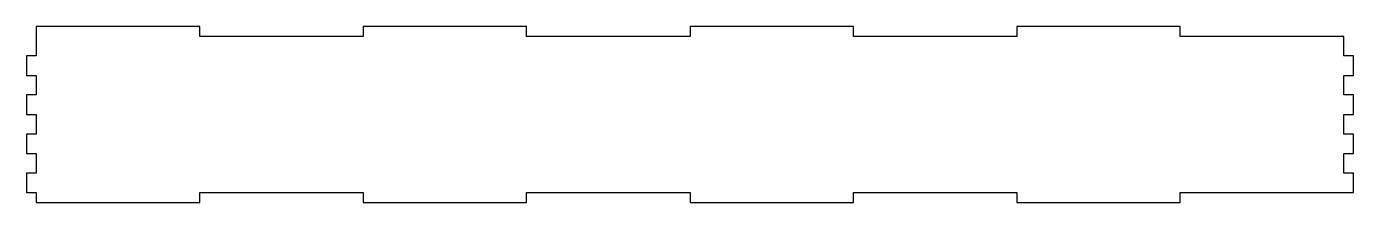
# Model space of a CAD drawing. Header units: metres. Extents: x -0.1 to 16.9, y -0.1 to 2.1.
import ezdxf

# ---------------------------------------------------------------- set-up
doc = ezdxf.new("R2010")
doc.units = ezdxf.units.M

msp = doc.modelspace()

# ---------------------------------------------------------------- linework, layer by layer
for p, q in [((2.09375, 2.125), (0, 2.125)), ((0, 2.125), (0, 1.75)), ((2.09375, 2), (2.09375, 2.125)), ((6.28125, 2.125), (4.1875, 2.125)), ((4.1875, 2.125), (4.1875, 2)), ((6.28125, 2), (6.28125, 2.125)), ((10.4688, 2.125), (8.375, 2.125)), ((8.375, 2.125), (8.375, 2)), ((10.4688, 2), (10.4688, 2.125)), ((14.6562, 2.125), (12.5625, 2.125)), ((12.5625, 2.125), (12.5625, 2)), ((14.6562, 2), (14.6562, 2.125)), ((4.1875, 2), (2.09375, 2)), ((8.375, 2), (6.28125, 2)), ((12.5625, 2), (10.4688, 2)), ((16.75, 2), (14.6562, 2)), ((16.75, 1.75), (16.75, 2)), ((0, 1.75), (-0.125, 1.75)), ((-0.125, 1.75), (-0.125, 1.5)), ((16.875, 1.75), (16.75, 1.75)), ((16.875, 1.5), (16.875, 1.75)), ((-0.125, 1.5), (0, 1.5)), ((0, 1.5), (0, 1.25)), ((16.75, 1.25), (16.75, 1.5)), ((16.75, 1.5), (16.875, 1.5)), ((0, 1.25), (-0.125, 1.25)), ((-0.125, 1.25), (-0.125, 1)), ((16.875, 1.25), (16.75, 1.25)), ((16.875, 1), (16.875, 1.25)), ((-0.125, 1), (0, 1)), ((0, 1), (0, 0.75)), ((16.75, 0.75), (16.75, 1)), ((16.75, 1), (16.875, 1)), ((0, 0.75), (-0.125, 0.75)), ((-0.125, 0.75), (-0.125, 0.5)), ((16.875, 0.75), (16.75, 0.75)), ((16.875, 0.5), (16.875, 0.75)), ((-0.125, 0.5), (0, 0.5)), ((0, 0.5), (0, 0.25)), ((16.75, 0.25), (16.75, 0.5)), ((16.75, 0.5), (16.875, 0.5)), ((0, 0.25), (-0.125, 0.25)), ((-0.125, 0.25), (-0.125, 0)), ((16.875, 0.25), (16.75, 0.25)), ((16.875, 0), (16.875, 0.25)), ((-0.125, 0), (0, 0)), ((0, 0), (0, -0.125)), ((2.09375, 0), (4.1875, 0)), ((2.09375, -0.125), (2.09375, 0)), ((4.1875, 0), (4.1875, -0.125)), ((6.28125, -0.125), (6.28125, 0)), ((6.28125, 0), (8.375, 0)), ((8.375, 0), (8.375, -0.125)), ((10.4688, -0.125), (10.4688, 0)), ((10.4688, 0), (12.5625, 0)), ((12.5625, 0), (12.5625, -0.125)), ((14.6562, -0.125), (14.6562, 0)), ((14.6562, 0), (16.875, 0)), ((0, -0.125), (2.09375, -0.125)), ((4.1875, -0.125), (6.28125, -0.125)), ((8.375, -0.125), (10.4688, -0.125)), ((12.5625, -0.125), (14.6562, -0.125))]:
    msp.add_line(p, q)

doc.saveas('drawing.dxf')
